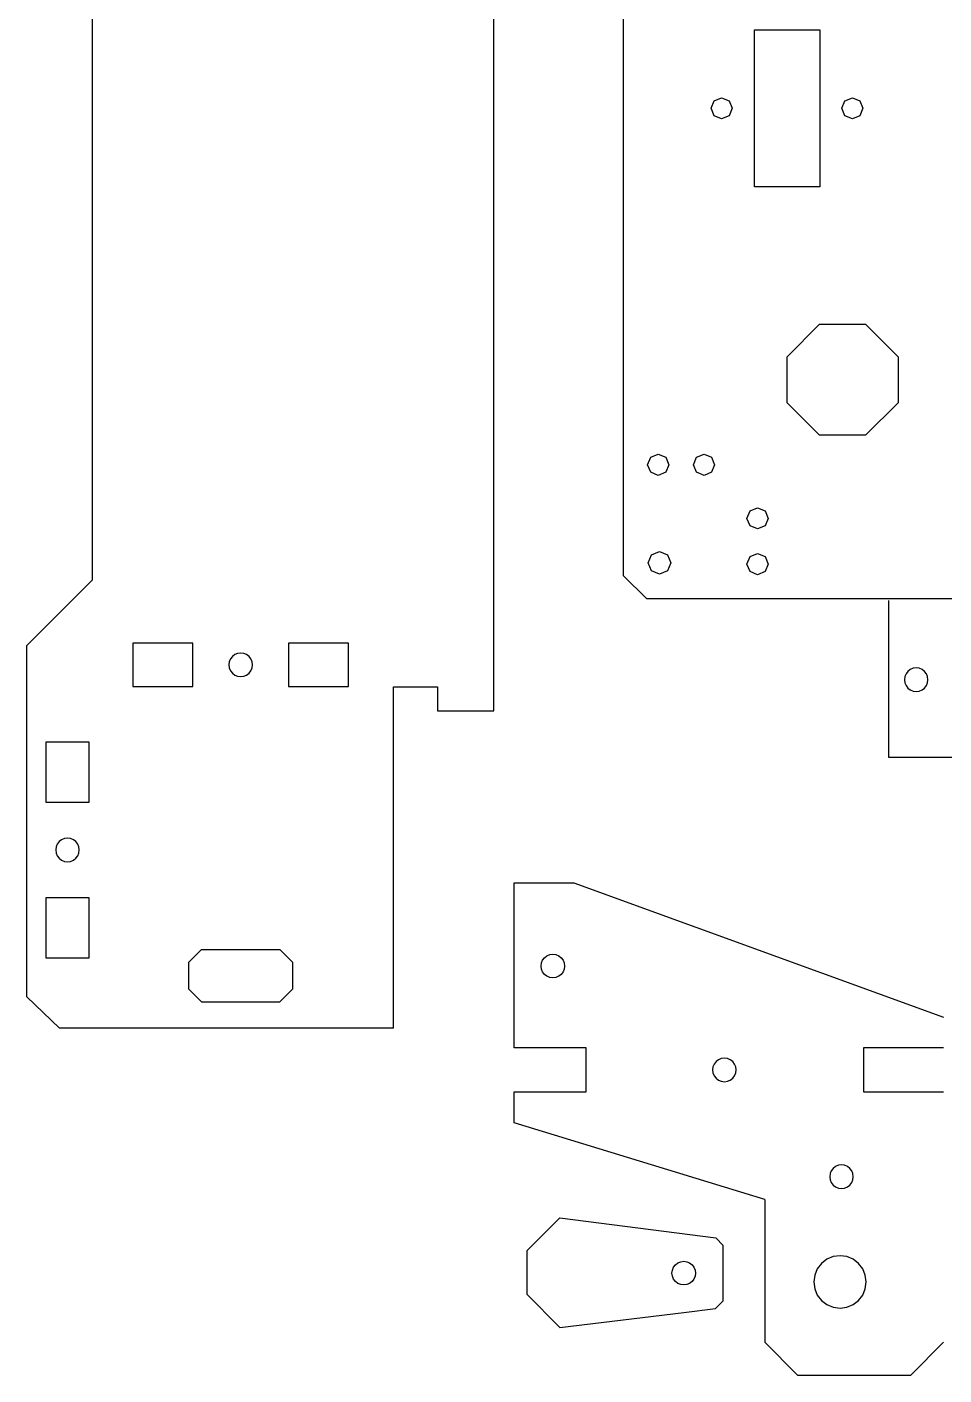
# Model space of a CAD drawing. Extents: x 20 to 592, y 8 to 445.
# Drawn here: x 19.7 to 160, y 22.1 to 228.2 of the extents above; entities that cross this region are included whole.
import ezdxf

# ---------------------------------------------------------------- set-up
doc = ezdxf.new("R2010")
doc.units = 0
doc.layers.add('Layer_1', color=7, linetype='CONTINUOUS')

msp = doc.modelspace()

# ---------------------------------------------------------------- linework, layer by layer
at = {"layer": 'Layer_1', "color": 7}
for points in [[(19.708603, 428.114953), (29.708602, 418.114953), (29.708602, 143.615062)], [(91.158585, 123.624294), (91.158585, 381.509983)], [(110.997492, 144.299587), (110.997492, 357.227598), (114.53351, 360.7636), (327.461513, 360.763597), (330.997503, 357.227598), (330.997503, 144.299587), (327.461513, 140.763594), (114.53351, 140.763597), (110.997492, 144.299587)], [(130.997508, 203.763612), (130.997508, 227.763592), (140.997488, 227.763592), (140.997488, 203.763612), (130.997508, 203.763612)], [(124.373499, 215.763588), (124.849495, 216.911611), (125.99749, 217.387607), (127.145485, 216.911611), (127.621509, 215.763588), (127.145485, 214.615593), (125.99749, 214.139597), (124.849495, 214.615593), (124.373499, 215.763588)], [(144.373487, 215.763588), (144.849511, 216.911611), (145.997506, 217.387607), (147.145502, 216.911611), (147.621498, 215.763588), (147.145502, 214.615593), (145.997506, 214.139597), (144.849511, 214.615593), (144.373487, 215.763588)], [(135.997498, 170.742596), (135.997498, 177.784605), (140.976491, 182.763597), (148.0185, 182.763597), (152.997492, 177.784605), (152.997492, 170.742596), (148.0185, 165.763603), (140.976491, 165.763603), (135.997498, 170.742596)], [(114.673493, 161.263598), (115.149489, 162.411593), (116.297512, 162.887589), (117.445507, 162.411593), (117.921503, 161.263598), (117.445507, 160.115603), (116.297512, 159.639607), (115.149489, 160.115603), (114.673493, 161.263598)], [(121.673507, 161.263598), (122.149503, 162.411593), (123.297498, 162.887589), (124.445493, 162.411593), (124.921489, 161.263598), (124.445493, 160.115603), (123.297498, 159.639607), (122.149503, 160.115603), (121.673507, 161.263598)], [(129.873502, 153.063603), (130.349498, 154.211599), (131.497493, 154.687595), (132.645488, 154.211599), (133.121513, 153.063603), (132.645488, 151.915608), (131.497493, 151.439612), (130.349498, 151.915608), (129.873502, 153.063603)], [(114.765497, 146.2636), (115.272509, 147.488614), (116.497495, 147.995598), (117.722509, 147.488614), (118.229493, 146.2636), (117.722509, 145.038614), (116.497495, 144.531602), (115.272509, 145.038614), (114.765497, 146.2636)], [(129.873502, 146.063589), (130.349498, 147.21161), (131.497493, 147.687609), (132.645488, 147.211613), (133.121513, 146.063589), (132.645488, 144.915594), (131.497493, 144.439598), (130.349498, 144.915594), (129.873502, 146.063589)], [(19.708603, 133.615065), (29.708602, 143.615062)], [(287.178002, 116.481338), (151.564227, 116.481338), (151.564227, 140.481346)], [(19.708603, 79.92332), (19.708603, 133.615065)], [(45.108599, 133.964981), (35.908604, 133.964981), (35.908604, 127.364994), (45.108599, 127.364994)], [(45.108599, 127.364994), (45.108599, 133.964981)], [(51.134586, 131.939001), (50.848257, 131.56585)], [(51.507734, 132.22533), (51.134586, 131.939001)], [(51.942278, 132.40532), (51.507734, 132.22533)], [(52.408596, 132.466717), (51.942278, 132.40532)], [(52.874918, 132.40532), (52.408596, 132.466717)], [(53.309461, 132.22533), (52.874918, 132.40532)], [(53.682609, 131.939001), (53.309461, 132.22533)], [(53.968938, 131.56585), (53.682609, 131.939001)], [(59.708596, 133.964981), (59.708596, 127.364994), (68.908591, 127.364994)], [(68.908591, 133.964981), (59.708596, 133.964981)], [(68.908591, 127.364994), (68.908591, 133.964981)], [(50.668264, 131.131312), (50.606873, 130.664991)], [(50.606873, 130.664991), (50.668264, 130.198672)], [(50.848257, 131.56585), (50.668264, 131.131312)], [(50.668264, 130.198672), (50.848257, 129.764126)], [(54.148931, 131.131312), (53.968938, 131.56585)], [(53.968938, 129.764126), (54.148931, 130.198672)], [(54.210323, 130.664991), (54.148931, 131.131312)], [(54.148931, 130.198672), (54.210323, 130.664991)], [(154.864226, 129.955417), (154.491433, 129.669357)], [(155.298352, 130.135249), (154.864226, 129.955417)], [(155.764225, 130.196576), (155.298352, 130.135249)], [(156.2301, 130.135249), (155.764225, 130.196576)], [(156.664223, 129.955417), (156.2301, 130.135249)], [(157.037019, 129.669357), (156.664223, 129.955417)], [(50.848257, 129.764126), (51.134586, 129.390977)], [(51.134586, 129.390977), (51.507734, 129.104649)], [(51.507734, 129.104649), (51.942278, 128.924656)], [(51.942278, 128.924656), (52.408596, 128.863264)], [(52.408596, 128.863264), (52.874918, 128.924656)], [(52.874918, 128.924656), (53.309461, 129.104649), (53.682609, 129.390977)], [(53.682609, 129.390977), (53.968938, 129.764126)], [(154.025561, 128.862455), (153.964228, 128.396563)], [(153.964228, 128.396563), (154.025561, 127.930698)], [(154.205381, 129.296569), (154.025561, 128.862455)], [(154.025561, 127.930698), (154.205381, 127.496584)], [(154.491433, 129.669357), (154.205381, 129.296569)], [(157.323071, 129.296569), (157.037019, 129.669357)], [(157.502891, 128.862455), (157.323071, 129.296569)], [(157.323071, 127.496584), (157.502891, 127.930698)], [(157.564224, 128.396563), (157.502891, 128.862455)], [(157.502891, 127.930698), (157.564224, 128.396563)], [(75.808589, 75.124312), (75.808589, 127.315066), (82.508587, 127.315066)], [(82.508587, 127.315066), (82.508587, 123.624294)], [(154.205381, 127.496584), (154.491433, 127.123769)], [(154.491433, 127.123769), (154.864226, 126.837736)], [(154.864226, 126.837736), (155.298352, 126.657904)], [(155.298352, 126.657904), (155.764225, 126.596577)], [(155.764225, 126.596577), (156.2301, 126.657904)], [(156.2301, 126.657904), (156.664223, 126.837736)], [(156.664223, 126.837736), (157.037019, 127.123769)], [(157.037019, 127.123769), (157.323071, 127.496584)], [(82.508587, 123.624294), (91.158585, 123.624294)], [(29.208603, 109.665002), (29.208603, 118.864997), (22.608602, 118.864997), (22.608602, 109.665002), (29.208603, 109.665002)], [(24.348262, 103.265864), (24.16827, 102.831326)], [(24.634591, 103.639015), (24.348262, 103.265864)], [(25.007742, 103.925341), (24.634591, 103.639015)], [(25.442283, 104.105334), (25.007742, 103.925341)], [(25.908604, 104.166728), (25.442283, 104.105334)], [(26.374926, 104.105334), (25.908604, 104.166728)], [(26.809466, 103.925341), (26.374926, 104.105334)], [(27.182615, 103.639015), (26.809466, 103.925341)], [(27.468943, 103.265864), (27.182615, 103.639015)], [(27.648936, 102.831326), (27.468943, 103.265864)], [(24.16827, 102.831326), (24.106878, 102.365002)], [(24.106878, 102.365002), (24.16827, 101.898683)], [(24.16827, 101.898683), (24.348262, 101.46414)], [(24.348262, 101.46414), (24.634591, 101.090989)], [(24.634591, 101.090989), (25.007742, 100.804666)], [(26.809466, 100.804666), (27.182615, 101.090989)], [(27.182615, 101.090989), (27.468943, 101.46414)], [(27.468943, 101.46414), (27.648936, 101.898683)], [(27.710331, 102.365002), (27.648936, 102.831326)], [(27.648936, 101.898683), (27.710331, 102.365002)], [(25.007742, 100.804666), (25.442283, 100.62467)], [(25.442283, 100.62467), (25.908604, 100.563276)], [(25.908604, 100.563276), (26.374926, 100.62467)], [(26.374926, 100.62467), (26.809466, 100.804666)], [(94.263379, 65.375655), (105.285834, 65.375655), (105.285834, 72.090257), (94.256634, 72.090257), (94.256634, 97.341413), (103.377074, 97.341413), (159.934938, 76.801026)], [(29.208603, 95.065008), (22.608602, 95.065008), (22.608602, 85.865007)], [(29.208603, 85.865007), (29.208603, 95.065008)], [(44.410616, 85.151885), (46.410615, 87.151887)], [(46.410615, 87.151887), (58.40658, 87.151887)], [(60.406579, 85.151885), (58.40658, 87.151887)], [(22.608602, 85.865007), (29.208603, 85.865007)], [(44.410616, 85.151885), (44.410616, 81.15189)], [(60.406579, 81.15189), (60.406579, 85.151885)], [(98.365846, 84.612909), (98.427317, 85.079817), (98.607541, 85.514919)], [(98.427317, 84.145972), (98.365846, 84.612909)], [(98.607541, 85.514919), (98.89424, 85.888553)], [(98.89424, 85.888553), (99.267865, 86.175235), (99.702967, 86.355462), (100.169887, 86.416958)], [(100.169887, 86.416958), (100.636809, 86.355462)], [(100.636809, 86.355462), (101.071911, 86.175235)], [(101.071911, 86.175235), (101.445537, 85.888553)], [(101.445537, 85.888553), (101.732235, 85.514919)], [(101.732235, 85.514919), (101.91246, 85.079817)], [(101.91246, 85.079817), (101.97393, 84.612909)], [(101.97393, 84.612909), (101.91246, 84.145972)], [(98.89424, 83.337265), (98.607541, 83.71087), (98.427317, 84.145972)], [(99.267865, 83.050555), (98.89424, 83.337265)], [(99.702967, 82.870328), (99.267865, 83.050555)], [(101.071911, 83.050555), (100.636809, 82.870328), (100.169887, 82.80886), (99.702967, 82.870328)], [(101.445537, 83.337265), (101.071911, 83.050555)], [(101.732235, 83.71087), (101.445537, 83.337265)], [(101.91246, 84.145972), (101.732235, 83.71087)], [(44.410616, 81.15189), (46.410615, 79.151888)], [(58.40658, 79.151888), (60.406579, 81.15189)], [(24.708601, 75.115069), (19.708603, 79.92332)], [(46.410615, 79.151888), (58.40658, 79.151888)], [(75.358594, 75.115069), (24.708601, 75.115069)], [(75.808589, 75.124312), (75.358594, 75.115055)], [(125.510016, 70.295296), (125.136385, 70.008615)], [(126.412038, 70.536991), (125.945118, 70.475523), (125.510016, 70.295296)], [(126.878961, 70.475523), (126.412038, 70.536991)], [(127.314054, 70.295296), (126.878961, 70.475523)], [(127.687688, 70.008615), (127.314054, 70.295296)], [(159.934938, 72.090257), (147.712032, 72.090257)], [(147.712032, 72.090257), (147.712032, 65.375655)], [(124.669465, 69.199879), (124.607997, 68.732942)], [(124.607997, 68.732942), (124.669465, 68.266033)], [(124.849692, 69.634981), (124.669465, 69.199879)], [(124.669465, 68.266033), (124.849692, 67.830931)], [(125.136385, 70.008615), (124.849692, 69.634981)], [(127.9744, 69.634981), (127.687688, 70.008615)], [(128.154599, 69.199879), (127.9744, 69.634981)], [(127.9744, 67.830931), (128.154599, 68.266033)], [(128.216096, 68.732942), (128.154599, 69.199879)], [(128.154599, 68.266033), (128.216096, 68.732942)], [(124.849692, 67.830931), (125.136385, 67.457297)], [(125.136385, 67.457297), (125.510016, 67.170616)], [(125.510016, 67.170616), (125.945118, 66.990389)], [(125.945118, 66.990389), (126.412038, 66.928921)], [(126.412038, 66.928921), (126.878961, 66.990389)], [(126.878961, 66.990389), (127.314054, 67.170616)], [(127.314054, 67.170616), (127.687688, 67.457297)], [(127.687688, 67.457297), (127.9744, 67.830931)], [(94.263379, 60.664886), (94.263379, 65.375655)], [(147.712032, 65.375655), (159.934938, 65.375655)], [(132.57815, 48.907875), (94.263379, 60.664886)], [(143.062791, 53.683893), (142.776109, 53.310259)], [(143.436425, 53.970603), (143.062791, 53.683893)], [(143.871527, 54.150802), (143.436425, 53.970603)], [(144.338432, 54.212298), (143.871527, 54.150802)], [(144.805369, 54.150802), (144.338432, 54.212298)], [(145.240471, 53.970603), (144.805369, 54.150802)], [(145.614105, 53.683893), (145.240471, 53.970603)], [(145.900786, 53.310259), (145.614105, 53.683893)], [(142.595882, 52.875157), (142.534414, 52.408249)], [(142.534414, 52.408249), (142.595882, 51.941312)], [(142.776109, 53.310259), (142.595882, 52.875157)], [(142.595882, 51.941312), (142.776109, 51.50621)], [(145.614105, 51.132605), (145.900786, 51.50621), (146.081016, 51.941312)], [(146.081016, 52.875157), (145.900786, 53.310259)], [(146.142484, 52.408249), (146.081016, 52.875157)], [(146.081016, 51.941312), (146.142484, 52.408249)], [(142.776109, 51.50621), (143.062791, 51.132605)], [(143.062791, 51.132605), (143.436425, 50.845895)], [(143.436425, 50.845895), (143.871527, 50.665668)], [(143.871527, 50.665668), (144.338432, 50.6042)], [(144.338432, 50.6042), (144.805369, 50.665668)], [(144.805369, 50.665668), (145.240471, 50.845895)], [(145.240471, 50.845895), (145.614105, 51.132605)], [(132.57815, 48.907875), (132.57815, 27.089642)], [(101.234833, 46.132756), (96.166658, 41.064609)], [(101.234833, 46.132756), (125.081143, 43.042055)], [(125.081143, 43.042055), (126.213221, 41.910006)], [(126.213221, 33.410009), (126.213221, 41.910006)], [(96.166658, 41.064609), (96.166658, 34.42265)], [(121.101753, 36.098909), (120.666679, 35.91871), (120.199743, 35.857214), (119.732834, 35.91871), (119.297732, 36.098909), (118.924098, 36.385619), (118.637389, 36.759253), (118.457162, 37.194355), (118.395694, 37.661263), (118.457162, 38.1282), (118.637389, 38.563302), (118.924098, 38.936907), (119.297732, 39.223617), (119.732834, 39.403844), (120.199743, 39.465312), (120.666679, 39.403844), (121.101753, 39.223617), (121.475387, 38.936907), (121.762097, 38.563302), (121.942324, 38.1282), (122.003792, 37.661263), (121.942324, 37.194355), (121.762097, 36.759253), (121.475387, 36.385619), (121.101753, 36.098909)], [(142.099479, 39.782191), (141.269181, 39.145103)], [(143.066344, 40.182693), (142.099479, 39.782191)], [(144.103962, 40.319288), (143.066344, 40.182693)], [(145.141552, 40.182693), (144.103962, 40.319288)], [(146.108448, 39.782191), (145.141552, 40.182693)], [(146.938743, 39.145103), (146.108448, 39.782191)], [(140.231591, 37.347912), (140.094967, 36.310322)], [(140.632064, 38.314805), (140.231591, 37.347912)], [(141.269181, 39.145103), (140.632064, 38.314805)], [(147.575834, 38.314805), (146.938743, 39.145103)], [(147.976333, 37.347912), (147.575834, 38.314805)], [(148.112929, 36.310322), (147.976333, 37.347912)], [(140.094967, 36.310322), (140.231591, 35.272703)], [(140.231591, 35.272703), (140.632064, 34.30581)], [(147.575834, 34.30581), (147.976333, 35.272703)], [(147.976333, 35.272703), (148.112929, 36.310322)], [(96.166658, 34.42265), (101.229527, 29.359781)], [(126.213221, 33.410009), (125.049844, 32.246632)], [(140.632064, 34.30581), (141.269181, 33.475541)], [(141.269181, 33.475541), (142.099479, 32.838424)], [(146.108448, 32.838424), (146.938743, 33.475541)], [(146.938743, 33.475541), (147.575834, 34.30581)], [(101.229527, 29.359781), (120.199743, 31.647785)], [(120.199743, 31.647785), (125.049844, 32.246632)], [(142.099479, 32.838424), (143.066344, 32.437922)], [(143.066344, 32.437922), (144.103962, 32.301327)], [(144.103962, 32.301327), (145.141552, 32.437922)], [(145.141552, 32.437922), (146.108448, 32.838424)], [(137.58937, 22.078419), (132.57815, 27.089642)], [(159.934938, 27.089642), (154.923713, 22.078419)], [(137.58937, 22.078419), (154.923713, 22.078419)]]:
    msp.add_lwpolyline(points, dxfattribs=at)

doc.saveas('drawing.dxf')
